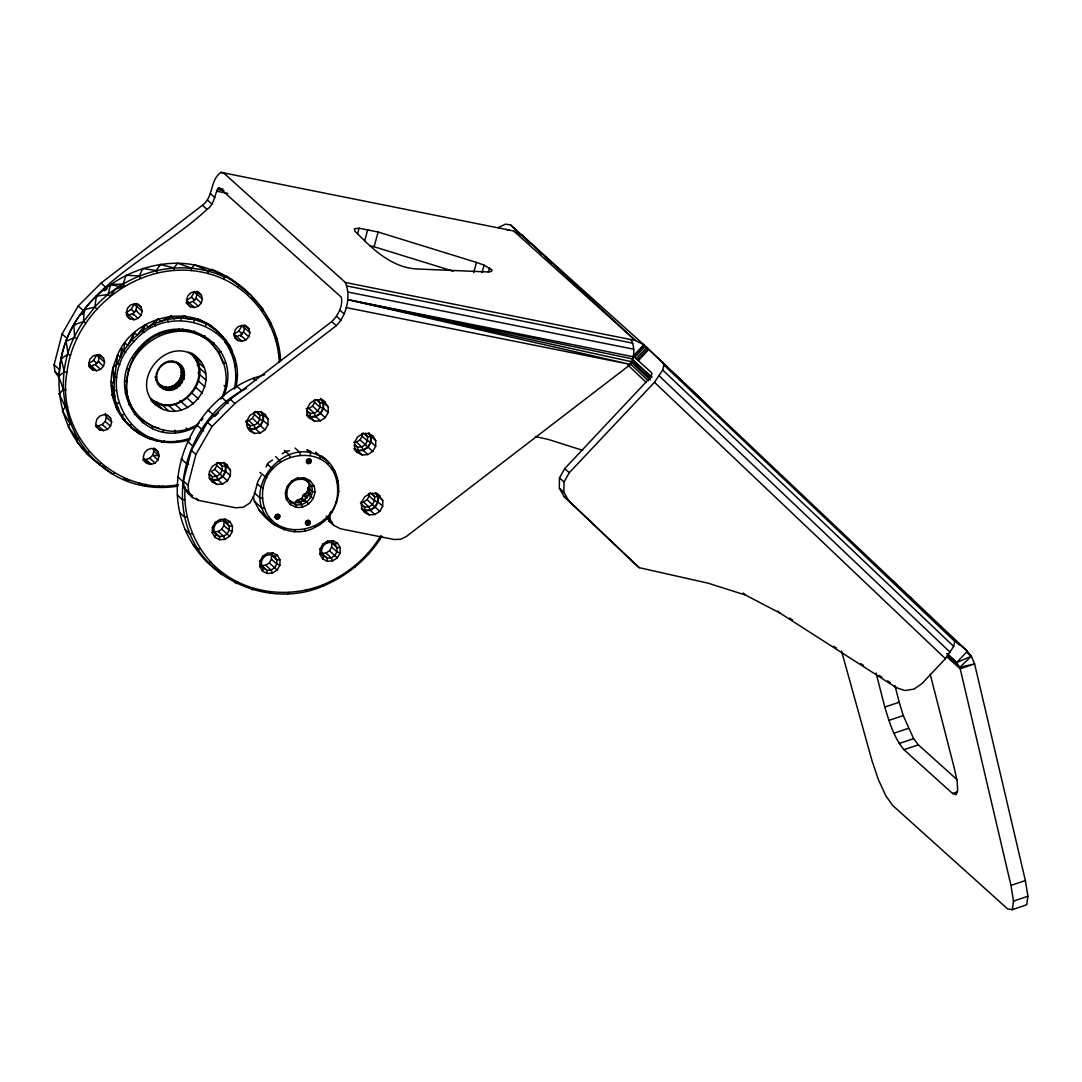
<?xml version="1.0" encoding="UTF-8"?>
<svg xmlns="http://www.w3.org/2000/svg" width="1082" height="1082" viewBox="0 0 1082 1082"><rect width="100%" height="100%" fill="white"/><g stroke="black" fill="none" stroke-linecap="round" stroke-linejoin="round"><path stroke-width="1.5" d="M190.04 439.508C165.005 448.056 134.871 438.535 121.427 415.218C109.201 396.539 115.679 374.886 117.586 354.761C134.777 313.28 199.67 300.255 225.056 340.519M212.288 532.831L212.356 527.421L215.115 522.538L219.808 519.509L225.191 519.13L229.817 521.51L232.427 526.014L232.36 531.424L229.6 536.307L224.907 539.336L219.524 539.715L214.899 537.335L212.288 532.831L213.925 531.343L213.979 527.218L216.075 523.499L219.66 521.186L223.758 520.902L227.274 522.714L229.276 526.136L229.208 530.261L227.112 533.981L223.541 536.293L219.443 536.577L215.913 534.765L213.925 531.343M223.433 462.731L225.394 466.099L225.313 471.509L222.567 476.391L217.861 479.421L216.495 476.378L211.179 471.59L214.75 469.277L216.86 465.558L216.887 462.812M219.524 539.715L219.443 536.577L214.114 531.789L218.212 531.505L221.796 529.193L223.893 525.473L223.947 521.348L229.276 526.136L232.427 526.014M209.935 479.055L212.356 480.3L217.982 479.894L222.906 476.716L225.8 471.603L225.881 465.936L223.812 462.406M227.693 465.328L222.851 462.839L217.225 463.231L212.302 466.41L209.408 471.522L209.326 477.203L212.072 481.909L216.914 484.398L222.554 484.006L227.463 480.827L230.358 475.715L230.439 470.048L225.408 463.272M253.58 379.403L253.594 378.105L264.765 374.642M246.02 420.803L248.752 420.614L252.336 418.301L254.432 414.582L254.473 411.836M259.815 566.576L259.896 561.166L262.656 556.283L267.349 553.254L272.732 552.875L277.344 555.255L279.968 559.746L279.886 565.169L277.127 570.038L272.434 573.081L267.051 573.46L262.439 571.08L259.815 566.576L261.452 565.075L261.519 560.949L263.616 557.244L267.186 554.931L271.284 554.633L274.814 556.446L276.803 559.881L276.749 564.006L274.652 567.725L271.068 570.038L266.97 570.322L261.317 566.589M247.764 427.633L250.064 428.824L255.447 428.445L260.14 425.415L262.899 420.533L262.98 415.123L261.005 411.742M247.507 428.066L249.928 429.311L255.568 428.918L260.491 425.74L263.372 420.627L263.453 414.961L261.398 411.417M267.944 424.726L268.025 419.059L265.279 414.352L260.437 411.85L254.797 412.256L249.874 415.434L246.994 420.546L246.912 426.213L249.658 430.92L254.5 433.422L260.126 433.016L265.049 429.838L267.944 424.726L263.372 420.627M267.051 573.46L266.97 570.322L261.641 565.534L265.739 565.237L269.323 562.924L271.42 559.218L271.487 555.093L276.803 559.881L279.968 559.746M275.044 517.48L275.721 515.032L278.115 514.221L279.846 515.857L279.17 518.305L276.762 519.117L275.044 517.48L278.115 514.221M305.516 523.58L306.192 521.132L308.586 520.32L310.304 521.957L309.628 524.405L307.234 525.216L305.516 523.58L308.586 520.32M306.395 462L307.072 459.552L309.479 458.741L311.197 460.377L310.52 462.825L308.127 463.637L306.395 462L309.479 458.741M306.206 408.604L308.938 408.414L312.522 406.102L314.619 402.382L314.659 399.637M320.002 554.39L320.083 548.966L322.842 544.097L327.535 541.054L332.904 540.675L337.53 543.056L340.154 547.56L340.073 552.97L337.314 557.852L332.62 560.882L327.237 561.26L322.625 558.88L320.002 554.39L321.638 552.888L321.692 548.763L323.802 545.044L327.373 542.731L331.471 542.447L335.001 544.26L336.989 547.681L336.935 551.806L334.825 555.526L331.254 557.839L327.156 558.136L321.503 554.403M306.788 414.852L310.25 416.624L315.633 416.245L320.326 413.216L323.085 408.333L323.166 402.923L320.543 398.419M306.49 415.258L310.115 417.125L315.755 416.719L320.678 413.54L323.559 408.428L323.64 402.761L321.584 399.231M256.028 380.296L253.594 378.105C195.842 400.272 160.691 471.211 185.13 529.517C206.757 581.332 271.312 608.841 323.302 585.93L323.315 584.618C346.943 574.731 367.65 557.663 380.878 535.644M307.559 416.678L314.686 421.223L320.313 420.83L325.236 417.652L328.13 412.54L328.211 406.873L323.18 400.097M630.941 339.599C635.107 347.024 634.498 356.979 630.508 364.445L406.426 536.429L400.462 539.323L394.037 539.485L340.316 528.733L333.716 525.338L329.969 518.914L330.064 512.733M327.237 561.26L327.156 558.136L321.827 553.335L325.925 553.051L329.51 550.738L331.606 547.019L331.674 542.894L336.989 547.681L340.154 547.56M353.746 442.349L356.478 442.159L360.049 439.847L362.159 436.127L362.2 433.382M360.779 502.264L363.511 502.062L367.096 499.749L369.192 496.043L369.233 493.284M354.328 448.584L357.79 450.369L363.16 449.99L367.866 446.961L370.612 442.078L370.693 436.668L368.732 433.287M354.017 448.989L357.655 450.856L363.282 450.464L368.205 447.285L371.099 442.173L371.18 436.506L369.111 432.976M375.657 446.284L375.738 440.604L372.992 435.897L368.151 433.409L362.524 433.801L357.601 436.979L354.707 442.092L354.625 447.759L357.371 452.479L362.213 454.967L367.853 454.575L372.763 451.397L375.657 446.284L371.099 442.173M361.361 508.499L364.823 510.285L370.206 509.906L374.899 506.863L377.659 501.994L377.726 496.57L375.765 493.203M362.267 509.527L364.688 510.772L370.328 510.379L375.238 507.201L378.132 502.089L378.213 496.408L376.157 492.878M380.025 495.799L375.183 493.311L369.557 493.717L364.634 496.895L361.753 501.994L361.659 507.674L364.418 512.381L369.246 514.883L374.886 514.477L379.809 511.299L382.69 506.187L382.771 500.52L377.753 493.757M953.54 638.137L954.784 641.383L953.688 646.414L945.425 658.681L921.85 683.716L914.006 689.085L904.904 690.532L896.464 687.733L780 613.088L745.498 595.059L708.074 583.171L639.178 567.671L634.62 563.573L564.304 496.787L559.313 488.212L559.462 477.906L564.709 468.614L651.134 376.631L651.919 373.033L633.254 356.086L643.912 344.779L967.335 651.229L971.393 656.233L974.612 663.902L1025.371 880.545L1027.9 896.234L1026.71 904.782L1012.319 909.651L1007.707 908.975L892.812 805.59L885.874 795.865L878.286 779.419L871.849 760.2L841.553 651.134M639.178 567.671L568.875 500.885L563.871 492.324L564.02 482.004L569.281 472.712L654.461 382.284L662.711 370.017L663.821 364.972L662.576 361.74M279.251 362.254C277.898 321.368 247.859 283.768 208.163 273.57L208.217 271.082L211.49 269.256C249.32 283.7 279.183 320.245 280.617 361.415M310.115 484.79C306.328 488.077 309.52 494.366 302.798 495.908L307.004 492.256L309.425 494.447M246.344 388.452C184.075 418.748 159.189 510.677 208.731 563.005L210.841 562.126C238.96 592.436 285.648 600.023 323.315 584.618M210.841 562.126C192.434 541.852 182.858 514.031 185.13 486.738M190.175 438.156C130.949 458.673 91.835 383.528 133.938 341.642C170.496 297.496 249.901 329.009 235.754 387.87M177.84 486.143C85.776 500.52 31.703 393.55 83.557 321.516L84.058 309.709C106.415 281.361 141.377 263.102 177.705 263.237C204.349 263.494 230.25 276.018 249.103 294.263M151.237 398.879C179.166 421.98 217.996 373.777 188.579 352.029M151.345 400.11C178.381 420.722 216.008 378.551 192.393 354.057M178.341 484.722C115.044 496.638 55.358 435.41 66.949 372.492C74.712 307.45 143.717 256.123 208.163 273.57M58.753 377.05L54.912 371.586L54.1 364.742L62.08 333.973L78.174 305.99L101.072 283.051L202.442 205.255C213.573 197.289 209.854 180.139 220.904 172.349L223.636 172.958L345.32 282.456C351.231 296.265 346.686 315.038 336.299 325.696L234.916 403.505L212.018 426.43L195.923 454.413L187.943 485.196L188.755 492.04L192.596 497.504L198.642 500.398L235.592 507.783L243.274 507.242L249.983 502.914L253.918 495.935L257.962 481.233L261.195 475.525M178.99 363.471L177.529 363.39C185.739 370.842 179.937 385.408 169.482 386.991L169.766 388.817L166.358 389.872L166.317 388.627L163.125 387.491L157.634 382.947L162.909 386.558L163.044 388.736C179.612 397.513 194.26 368.516 175.879 361.915C160.393 356.019 147.625 380.891 163.044 388.736C177.543 393.469 191.23 373.141 177.691 363.593L179.477 365.297L174.973 361.645L180.464 366.189L181.546 365.784M262.628 498.207C259.058 448.327 338.923 436.776 337.665 492.067C336.556 535.563 266.402 546.004 262.628 498.207L260.045 497.95L254.284 492.77M223.447 396.58C246.263 342.561 175.149 304.651 139.132 347.958C100.139 388.681 146.016 454.927 197.059 426.132M232.184 353.76L232.387 351.217C226.084 335.866 211.883 326.169 197.6 318.892L187.362 318.663L184.846 315.971L174.107 318.622L170.469 316.16L160.92 321.476L158.256 318.798L148.423 327.089L145.678 324.438L137.184 335.177L134.371 332.58L127.73 345.374L124.863 342.845L123.51 350.96L117.492 363.484L112.907 367.745C108.024 388.127 113.394 411.201 129.177 425.524L131.26 424.617M175.879 361.915L175.189 362.578C163.68 358.453 151.859 372.898 158.513 383.271L157.958 384.137L158.337 382.906M219.66 521.186L219.808 519.509M267.186 554.931L267.349 553.254M276.843 514.315L276.762 519.117M308.194 458.822L308.127 463.637M307.302 520.401L307.234 525.216M327.373 542.731L327.535 541.054M67.828 406.886L65.285 406.873L62.391 410.917L69.911 423.468L68.355 426.957L77.187 438.859L76.903 441.618L87.777 454.494L100.721 465.26C50.746 431.109 46.228 354.95 84.058 309.709L94.837 307.072C126.296 271.717 180.41 256.732 224.231 276.857L226.895 276.356L238.892 285.242L251.835 296.008L250.997 298.037M262.439 311.643L262.723 308.897L252.688 297.834L255.609 301.973M152.291 428.783L152.589 426.389L148.572 423.982M234.294 389.141C237.986 372.911 234.605 355.41 224.867 341.871L225.868 340.032M1012.319 909.651L1013.509 901.117L1010.98 885.414L960.207 668.771L956.677 662.536L947.494 653.812M76.971 338.68L74.577 337.395L73.901 324.925L83.557 321.516L94.837 307.072L96.379 296.13L108.119 294.453L109.891 296.509L115.504 289.083L124.565 286.23L123.064 283.984L126.161 275.274L139.28 275.937L140.484 278.331M223.893 279.237L224.231 276.857M205.796 326.101L206.175 323.734L207.162 323.586L219.119 332.783L223.96 339.221M150.953 400.015C181.059 435.735 231.048 377.834 191.473 353.016L191.149 354.098M160.582 385.747L158.621 383.84L160.406 385.544L160.19 386.788L160.014 385.097L163.125 387.491M319.799 458.646L320.218 456.306L315.619 452.168M147.206 423.17C108.376 400.232 128.42 336.827 170.415 331.254C207.649 322.341 238.906 366.176 220.89 399.028M175.054 404.357L175.189 403.667M313.848 485.615L311.413 485.994L305.651 479.407L311.413 485.994C315.268 495.597 306.165 506.538 296.035 504.753L291.017 502.413L287.69 498.018C284.755 490.362 289.638 481.706 297.347 479.448L297.604 478.068L304.204 477.852L310.007 480.543L313.848 485.615C318.297 496.692 307.788 509.324 296.103 507.255L290.314 504.564L286.473 499.492C283.092 490.66 288.718 480.665 297.604 478.068M253.215 496.665C259.748 521.632 290.72 540.946 315.214 527.232C342.223 514.477 347.782 472.956 321.652 456.252M306.098 589.961L305.76 591.354L305.733 590.001M108.119 294.453L110.54 284.552L123.064 283.984M304.813 531.005L305.165 529.598M59.307 374.318C62.201 291.45 155.348 258.071 207.014 209.353C214.939 204.444 213.979 194.07 218.902 187.497L341.263 297.158C343.305 305.841 337.936 315.714 331.728 321.597L230.344 399.393L207.446 422.332L191.365 450.315L183.385 481.084L184.197 487.928L188.038 493.392L192.596 497.504M238.297 287.474L238.892 285.242M98.611 354.801L99.274 357.398L98.164 361.469L95.216 364.58L91.253 365.932L88.616 365.405M103.48 366.257L104.602 362.2L103.602 358.291L100.748 355.572L96.798 354.788L92.822 356.127L89.995 359.143L88.765 363.309L89.765 367.217L92.525 369.841L96.569 370.72L100.545 369.368L103.48 366.257L98.164 361.469L99.53 361.875M95.649 425.307L98.286 425.835L102.263 424.496L105.197 421.371L106.32 417.314L105.306 413.405M136.197 303.812L136.859 306.422L135.737 310.48L132.802 313.604L128.826 314.943L126.202 314.416M110.526 426.159L111.635 422.102L110.635 418.193L107.781 415.488L103.831 414.69L99.869 416.043L96.92 419.153L95.811 423.224L96.812 427.133L99.666 429.838L103.602 430.636L107.578 429.284L110.526 426.159L105.197 421.371M141.066 315.268L142.188 311.21L141.174 307.302L138.32 304.583L134.384 303.799L130.408 305.151L127.473 308.262L126.351 312.333L127.351 316.242L130.205 318.947L134.154 319.731L138.131 318.392L141.066 315.268L135.737 310.48L137.103 310.886M153.184 448.448L153.847 451.059L152.724 455.116L149.789 458.241L145.813 459.58L143.189 459.052M186.388 302.23L189.012 302.757L192.988 301.405L195.923 298.294L197.046 294.223L196.369 291.626M201.252 303.082L202.375 299.024L201.36 295.115L198.615 292.492L194.571 291.613L190.594 292.952L187.754 295.968L186.537 300.133L187.538 304.042L190.391 306.761L194.341 307.545L198.317 306.206L201.252 303.082L195.923 298.294M233.915 335.975L236.552 336.502L240.515 335.15L243.464 332.025L244.573 327.968L243.91 325.357M248.779 336.813L249.901 332.756L248.901 328.847L246.047 326.142L242.097 325.344L238.121 326.696L235.186 329.821L234.064 333.878L235.078 337.787L237.932 340.492L241.868 341.29L245.844 339.937L248.779 336.813L243.464 332.025M357.479 234.104L359.102 228.221L378.145 232.035L476.499 262.426L484.087 265.131L492.148 270.135L491.242 271.568L487.049 271.907L419.316 269.08C392.198 268.701 372.641 249.117 354.842 231.061L354.355 228.829L359.102 228.221M364.566 241.151L367.799 229.398M453.101 271.149L374.088 246.737L378.145 232.035M289.841 500.804L293.601 502.562C303.731 504.361 312.833 493.406 308.979 483.803M473.673 272.718L476.499 262.426M482.058 272.488L484.087 265.131M488.401 272.272L489.619 267.849M170.415 331.254L170.821 329.834M168.616 362.145L168.819 361.429M163.368 387.464L169.279 387.708L169.482 386.991L172.958 388.222L173.485 389.452L172.741 385.963L176.109 386.801L176.866 387.911L175.717 384.164L179.828 385.611L178.219 381.703L182.182 382.676L180.085 378.754L183.805 379.309L183.277 375.44L181.424 372.803L181.79 369.368M157.945 460.012L159.176 455.847L158.175 451.938L155.308 449.219L151.372 448.435L147.395 449.774L144.461 452.898L143.338 456.956L144.339 460.864L147.098 463.488L151.142 464.367L155.118 463.028L157.945 460.012L152.724 455.116L159.176 455.847L153.847 451.059M179.761 366.23L180.139 364.999L179.598 365.865L181.546 367.907L179.761 366.23L182.195 368.935L183.399 368.732M142.405 422.873L143.081 420.709M290.314 504.564L291.017 502.413M134.371 332.58L131.936 339.802L123.51 350.96L125.782 352.448M159.717 265.901L160.19 264.468L173.823 267.876L174.405 270.419M216.278 332.864L216.995 330.727L219.119 332.783M181.059 381.919L179.544 379.606L181.857 375.332L182.168 371.708L181.492 372.1L184.562 375.711L181.194 375.481L183.805 379.309M116.342 390.494L113.759 390.264L111.04 381.216L113.975 383.528L112.907 367.745L117.586 354.761L120.508 357.222L121.725 347.985L123.51 350.96M176.772 442.376L177.34 440.929M214.899 537.335L215.913 534.765M275.667 518.548L276.681 515.979L279.224 514.789M262.439 571.08L263.453 568.51L261.452 565.075M307.017 463.069L308.032 460.499L310.575 459.309M306.138 524.648L307.153 522.079L309.682 520.875M322.625 558.88L323.64 556.31L321.638 552.888M307.68 497.328L304.042 494.055L301.567 498.721L297.766 500.371M235.105 366.609L236.241 363.768L234.916 364.837M327.724 464.489L328.563 462.46C290.192 425.916 232.508 492.242 274.476 524.932L276.329 523.837M169.752 405.25L170.063 404.533M287.798 593.869L288.461 592.422M139.28 275.937L142.865 268.512L156.349 270.527L157.242 273.016M145.678 324.438L142.418 330.551L131.936 339.802L133.938 341.642M134.33 414.704L135.318 412.851L131.99 409.172M162.706 485.818L161.908 487.265L158.905 486.197M323.302 585.93C347.281 575.881 368.286 558.582 381.797 536.293M88.629 365.932L96.569 370.72L88.697 363.552L93.62 360.374L96.514 355.261L99.936 358.345M134.154 319.731L126.283 312.576L131.206 309.398L134.087 304.285L136.373 306.341M194.341 307.545L186.469 300.377L191.392 297.198L194.273 292.086L197.695 295.17M241.868 341.29L234.01 334.122L238.919 330.943L241.813 325.831L245.235 328.914M266.05 466.951L268.471 462.663L272.596 459.985M261.682 310.683L262.723 308.897M307.815 489.172L310.169 485.169M194.327 357.885L194.855 357.006M181.898 330.443L182.763 328.996M294.034 531.884L294.926 530.437M171.97 361.943L172.417 361.212M165.681 387.924L169.482 386.991M169.279 387.708L175.974 384.665L179.991 379.904M156.349 270.527L160.19 264.468M82.246 314.389L84.964 310.318L84.058 309.709M164.464 405.182L164.951 404.465M156.674 376.333L155.93 377.429L156.619 377.036L154.956 377.05L157.066 379.768L156.511 380.945L157.161 380.309L155.916 380.201M269.932 593.382L270.919 591.949M164.437 440.901L163.45 442.335L160.42 441.199M333.608 472.415L334.757 470.819L331.295 467.708M201.238 420.722L203.051 418.369M270.067 325.073L271.257 323.545L265.374 315.606M145.772 484.236L144.663 485.656L138.767 482.883M158.256 318.798L154.428 323.613L142.418 330.551L144.082 332.688M223.758 520.902L225.191 519.13M297.347 479.448L303.055 479.258L304.204 477.852M271.284 554.633L272.732 552.875M331.471 542.447L332.904 540.675M231.183 352.691L232.387 351.217M196.735 362.254L197.343 361.523M286.473 499.492L287.69 498.018M294.831 502.67L297.726 499.857L300.755 499.248L303.176 501.426M128.501 404.709L129.718 403.248M173.823 267.876L177.705 263.237L191.271 268.065L194.963 264.847L208.217 271.082M633.525 356.316L644.169 345.009L668.257 367.894M634.701 357.439L645.345 346.132M636.148 358.791L646.793 347.484M637.393 359.941L648.037 348.647M638.231 360.725L648.889 349.418M946.723 653.582L956.677 662.536L967.335 651.229L951.146 636.676M253.945 588.554L252.633 589.92L250.199 587.729M170.469 316.16L167.426 319.339L154.428 323.613L155.713 325.98M193.042 332.323L194.354 330.957M160.001 403.478L159.338 404.168L156.592 401.706M157.188 372.844L156.241 373.804L156.904 373.655M182.56 378.781L181.194 375.481M65.285 406.873L59.131 393.875L63.419 389.52L66.002 389.845M152.089 438.061L150.682 439.414L142.121 434.572L148.099 437.087M218.564 412.797L214.926 416.272L208.042 410.078L208.853 410.808M283.66 529.815L285.066 528.462M275.937 340.83L277.235 339.599L273.895 334.013M129.542 479.908L128.122 481.247L123.889 478.717M198.29 367.055L198.953 366.487L197.127 364.85M337.002 481.842L338.328 480.733M104.643 290.788L107.172 288.718M237.986 582.319L236.376 583.577L233.942 581.386M66.949 372.492L64.379 371.843L58.685 376.306L63.419 389.52M125.242 393.429L126.594 392.401M155.375 401.598L154.564 402.22L152.738 400.57M296.265 500.925L297.726 499.857L301.364 503.13M114.421 472.929L112.731 474.146L102.06 466.247M204.944 335.596L203.227 336.786L200.995 335.014M59.131 393.875L60.497 392.955M279.129 357.547L280.495 356.627L278.439 352.299M158.567 369.517L158.026 370.382M113.759 390.264L111.365 385.503L114.99 396.769L112.041 394.538L118.817 409.253L115.896 407.089L125.296 420.371L122.415 418.274L131.301 427.579L139.078 433.72L140.849 432.557M199.115 423.184C168.63 445.459 120.914 418.355 127.121 380.269C129.637 344.36 173.945 318 205.323 338.341L202.889 336.15M282.226 453.764L286.365 451.099L289.516 450.869M64.379 371.843L61.038 358.656L68.139 354.328L70.628 355.288M223.487 573.433L221.607 574.528L203.862 558.623M198.953 372.127L199.629 371.735M310.007 480.543L308.086 481.598L303.055 479.258M98.881 464.543L100.829 463.502M184.846 315.971L180.802 317.905L167.426 319.339L168.292 321.841M235.89 377.74L237.256 377.091L236.133 374.413M74.577 337.395L66.164 341.385L68.139 354.328M498.112 227.653L505.537 224.15L510.474 224.867L644.169 345.009M229.817 521.51L227.274 522.714L225.151 520.794M274.814 556.446L277.344 555.255M337.53 543.056L335.001 544.26L331.795 541.379M285.337 493.04L286.703 492.432M211.923 343.603L213.993 342.683L211.585 343.346L218.645 352.394L223.108 363.119L225.556 362.538L223.041 362.7M956.677 662.536L971.393 656.233L967.727 652.825M337.665 492.067L339.031 491.485M124.728 381.473L126.094 380.905M86.925 452.682L89.089 451.857M930.195 674.235L954.77 770.032L957.205 781.948L957.651 790.59L956.042 794.648L952.606 793.498L903.943 749.691C893.867 737.518 889.296 721.951 884.806 707.073L899.21 702.191L895.044 685.961M888.863 720.45L903.254 715.567L913.614 738.641L918.334 744.822L957.015 779.635M893.921 733.244L908.325 728.362M899.223 743.51L913.614 738.641M903.943 749.691L918.334 744.822M952.606 793.498L957.408 791.875M1010.98 885.414L1025.371 880.545M1013.509 901.117L1027.9 896.234M269.364 516.871L267.132 517.615L259.071 510.352M200.4 548.696L198.101 549.331L193.232 544.963M218.645 352.394L220.985 351.826M123.767 414.649L121.427 415.218L115.896 407.089M77.187 438.859L79.527 438.291M61.038 358.656L62.364 358.372M192.434 533.534L189.986 533.899L185.13 529.517M197.6 318.892L193.921 319.406L180.802 317.905L181.235 320.461M182.574 458.7L181.276 458.876L186.145 463.258L188.66 464.178M306.422 460.716L311.197 460.377M275.058 516.195L279.846 515.857M212.356 527.421L213.979 527.218M305.53 522.281L310.304 521.957M320.083 548.966L321.692 548.763M259.896 561.166L261.519 560.949M69.911 423.468L72.372 423.17M264.684 508.121L262.209 508.391L254.148 501.142M126.973 369.476L128.244 369.368M118.722 403.086L116.207 403.275L112.041 394.538M209.015 478.028L212.491 479.799L217.861 479.421M323.166 402.923L320.002 403.059L316.81 400.178M262.98 415.123L259.815 415.245L255.555 411.417M370.693 436.668L367.542 436.79L363.282 432.962M225.394 466.099L222.243 466.234L217.982 462.393M377.726 496.57L374.575 496.706L370.315 492.878M124.565 286.23L119.182 286.392L110.54 284.552L110.959 285.621M335.555 502.318L336.813 502.278M187.172 517.047L184.643 517.088L179.774 512.719M181.492 372.1L184.427 372.113M182.195 368.935L180.937 368.827L183.142 372.086M184.765 499.668L182.182 499.397L177.313 495.015M188.782 441.564L187.592 441.415L192.461 445.798M314.984 492.067L312.4 491.58L309.966 489.389M220.904 172.349L513.693 230.98L522.241 235.281L635.364 340.478L643.912 344.779M218.118 188.119L223.068 189.107M217.347 189.418L223.947 190.73M216.711 191.189L227.802 193.407M345.32 282.456L635.364 340.478L513.693 230.98M347.227 286.04L632.862 343.183M348.039 292.059L633.66 349.202M633.227 356.749L347.606 299.606L630.508 364.445L345.997 307.531M166.128 387.194L162.909 386.558L166.317 388.627L166.128 387.194L169.766 388.817L169.915 390.115M632.902 358.981L347.606 299.606L631.766 361.767M506.525 229.492L509.27 230.087M535.252 436.506L548.371 439.454L582.684 450.342M287.136 486.494L288.258 486.751M369.665 245.6L374.088 246.737M116.761 377.456L114.205 376.793L112.907 367.745M224.042 385.53L226.598 386.288M153.915 426.781L159.203 428.35M73.901 324.925L74.996 325.249M131.855 358.101L132.951 358.44M263.359 487.874L260.816 487.076L257.367 483.965M206.175 323.734L193.921 319.406L193.935 321.895M323.085 408.333L319.947 407.184L314.619 402.382M370.612 442.078L367.474 440.915L362.159 436.127M262.899 420.533L259.761 419.37L254.432 414.582M311.183 461.662L307.072 459.552M377.659 501.994L374.507 500.831L369.192 496.043M225.313 471.509L222.175 470.359L216.86 465.558M310.291 523.242L306.192 521.132M279.819 517.142L275.721 515.032M340.073 552.97L336.935 551.806L331.606 547.019M232.36 531.424L229.208 530.261L223.893 525.473M279.886 565.169L276.749 564.006L271.42 559.218M179.598 365.865L180.464 366.189M154.077 439.617L157.066 440.874M117.492 363.484L119.967 364.566M197.614 425.442L196.599 424.996L203.7 430.92M379.282 538.579L380.296 539.025M330.808 511.84L331.822 512.313M188.038 493.392L192.569 495.57M325.452 402.152L320.624 399.664L314.984 400.056L310.061 403.234L307.18 408.347L307.099 414.027L309.844 418.734M306.652 411.687L310.169 413.5L314.267 413.202L317.838 410.889L319.947 407.184L320.002 403.059L318 399.623M354.179 445.419L357.696 447.231L361.794 446.947L365.378 444.634L367.474 440.915L367.542 436.79L365.54 433.368M311.251 451.911L306.855 449.652L310.345 452.803L310.412 455.306M320.042 456.442L324.451 458.714L321.029 455.63M246.466 423.873L249.983 425.686L254.081 425.402L257.651 423.089L259.761 419.37L259.815 415.245L257.827 411.823M361.212 505.335L364.742 507.147L368.84 506.863L372.411 504.55L374.507 500.831L374.575 496.706L372.573 493.27M326.155 516.087L329.158 521.24L331.795 522.592M208.88 474.863L212.397 476.675L216.495 476.378L220.079 474.065L222.175 470.359L222.243 466.234L220.241 462.798M266.415 517.683L271.663 520.469M266.821 477.892L259.856 472.428M102.195 466.099L105.13 467.776M313.185 498.613L308.397 495.069M143.203 459.593L151.142 464.367L145.813 459.58M216.752 570.146L220.769 572.608M196.045 357.128C167.467 333.716 127.662 381.838 156.66 405.155M188.904 330.321L191.757 332.106M789.644 618.092L792.484 619.905M833.667 646.306L836.508 648.132M860.663 663.604L863.504 665.416M879.125 675.438L881.965 677.251M887.646 680.889L890.486 682.715M137.414 431.529L131.301 427.579L134.127 429.622L122.415 418.274M139.889 433.165L144.88 436.56L142.121 434.572M83.557 321.516L85.789 323.072M199.967 334.595L202.442 336.448M174.973 361.645L178.084 364.039M224.867 341.871L229.452 345.415L230.331 348.62M524.161 237.174L522.484 235.511L533.142 245.628M632.672 359.738L652.108 377.131M272.759 468.993L267.254 464.097M947.156 656.287L959.775 667.31L974.612 663.902L960.207 668.771L946.601 656.517M180.924 376.293L182.817 377.956M307.653 491.485L310.115 493.635L307.734 491.255M139.132 347.958L139.943 348.675M967.714 652.946L971.393 656.233L959.775 667.31L947.507 655.719M368.042 553.227L368.854 553.943M89.387 367.014L92.525 369.841M142.919 459.728L147.098 463.488M933.725 621L936.214 623.232M894.192 685.677L896.464 687.733M777.728 611.032L780 613.088M743.226 593.004L745.498 595.059M564.709 468.614L569.281 472.712M559.462 477.906L564.02 482.004M559.313 488.212L563.871 492.324M564.304 496.787L568.875 500.885M210.368 193.543L214.939 197.641M339.653 309.885L344.225 313.983M207.379 200.008L211.937 204.119M336.664 316.363L341.222 320.461M202.442 205.255L207.014 209.353M331.728 321.597L336.299 325.696M371.18 436.506L375.738 440.604M244.64 325.019L248.901 328.847M244.573 327.968L249.901 332.756M323.64 402.761L328.211 406.873M197.1 291.274L201.36 295.115M238.919 330.943L242.341 334.027M360.049 439.847L367.866 446.961M368.205 447.285L372.763 451.397M197.046 294.223L202.375 299.024M323.559 408.428L328.13 412.54M245.844 339.937L240.515 335.15L240.961 336.529M356.478 442.159L361.794 446.947L363.16 449.99M363.282 450.464L367.853 454.575M312.522 406.102L320.326 413.216M191.392 297.198L194.814 300.282M320.678 413.54L325.236 417.652M354.504 444.364L357.696 447.231L357.79 450.369M234.74 337.625L237.932 340.492M192.988 301.405L198.317 306.206M357.655 450.856L362.213 454.967M308.938 408.414L314.267 413.202L315.633 416.245M355.099 450.423L357.371 452.479M315.755 416.719L320.313 420.83M306.977 410.619L310.169 413.5L310.25 416.624M186.131 302.919L190.391 306.761M310.115 417.125L314.686 421.223M226.868 343.089L229.452 345.415M378.213 496.408L382.771 500.52M195.477 332.336L197.911 334.527M378.132 502.089L382.69 506.187M178.949 329.036L181.384 331.227M367.096 499.749L374.899 506.863M375.238 507.201L379.809 511.299M236.931 386.315L241.8 390.683M363.511 502.062L368.84 506.863L370.206 509.906M370.328 510.379L374.886 514.477M263.453 414.961L268.025 419.059M360.482 503.319L364.742 507.147L364.823 510.285M136.927 303.474L141.174 307.302M193.651 355.545L200.495 361.713M295.061 448.056L299.673 452.195L300.282 454.738M364.688 510.772L369.246 514.883M136.859 306.422L142.188 311.21M195.517 359.887L203.727 367.271M198.75 367.366L205.607 373.533M131.206 309.398L134.628 312.468M252.336 418.301L260.14 425.415M260.491 425.74L265.049 429.838M101.072 283.051L105.63 287.163M230.344 399.393L234.916 403.505M138.131 318.392L132.802 313.604L133.248 314.984M284.377 450.41L288.989 454.548L290.125 456.969M198.02 372.979L205.999 380.161M248.752 420.614L254.081 425.402L255.447 428.445M255.568 428.918L260.126 433.016M245.722 421.858L249.983 425.686L250.064 428.824M127.013 316.079L130.205 318.947M198.074 380.688L204.917 386.856M249.928 429.311L254.5 433.422M275.639 456.563L280.725 461.838M307.843 488.023L310.264 490.2M195.558 387.099L202.402 393.253M310.182 493.23L307.761 491.052L310.196 493.284M307.531 491.715L309.979 493.919M309.817 494.136L307.193 492.121L309.56 494.339M191.73 392.888L198.574 399.042M327.697 516.858L329.969 518.914M303.095 495.15L306.733 498.423M329.158 521.24L333.716 525.338M304.61 499.695L308.803 503.955M304.258 500.479L301.837 498.302L304.245 500.547M301.729 498.504L304.164 500.695M301.378 498.91L303.839 501.115M186.794 397.784L193.637 403.938M299.322 502.373L301.756 504.564L302.703 507.039M296.509 500.641L298.943 502.819M78.174 305.99L82.732 310.088M207.446 422.332L212.018 426.43M293.601 502.562L296.035 504.753L296.103 507.255M179.842 400.502L187.822 407.684M174.608 403.951L181.451 410.105M167.967 404.911L174.811 411.079M329.51 550.738L337.314 557.852M161.407 404.384L168.251 410.538M325.925 553.051L331.254 557.839L332.62 560.882M154.117 401.354L162.097 408.536M225.881 465.936L230.439 470.048M99.341 354.45L103.602 358.291M99.274 357.398L104.602 362.2M225.8 471.603L230.358 475.715M93.62 360.374L97.042 363.457M214.75 469.277L222.567 476.391M222.906 476.716L227.463 480.827M62.08 333.973L66.638 338.071M191.365 450.315L195.923 454.413M95.216 364.58L100.545 369.368M217.982 479.894L222.554 484.006M209.205 473.794L212.397 476.675L212.491 479.799M128.772 403.153L131.206 405.344M212.356 480.3L216.914 484.398M153.915 448.097L158.175 451.938M54.1 364.742L58.658 368.854M183.385 481.084L187.943 485.196M177.827 476.905L182.682 481.287M107.443 415.326L110.635 418.193M269.323 562.924L277.127 570.038M106.32 417.314L111.635 422.102M196.356 498.342L198.642 500.398M54.912 371.586L59.469 375.697M184.197 487.928L188.755 492.04M149.789 458.241L155.118 463.028M265.739 565.237L271.068 570.038L272.434 573.081M221.796 529.193L229.6 536.307M102.263 424.496L107.578 429.284M218.212 531.505L223.541 536.293L224.907 539.336M98.286 425.835L103.602 430.636M95.405 426.01L99.666 429.838M179.544 379.606L181.37 381.27M94.837 307.072L96.853 308.897M179.233 384.191L177.38 382.528L178.868 384.651M181.424 372.803L183.237 374.453M176.447 386.531L174.608 384.84L176.109 386.801M704.937 402.747L697.958 396.269M909.61 597.237L912.613 599.915L907.636 595.086M303.325 501.385L301.175 499.072M954.31 640.355L959.193 644.886M173.228 388.1L171.389 386.396L172.958 388.222M907.284 595.073L901.509 589.663M310.52 462.825L308.032 460.499L309.398 463.542M307.369 491.931L309.777 494.163M309.628 524.405L307.153 522.079L308.519 525.122M279.17 518.305L276.681 515.979L278.047 519.035M157.634 382.947L160.406 385.544M694.644 393.158L687.422 386.274M903.484 591.151L892.38 580.899L898.398 586.715M671.868 371.315L705.748 403.41M663.821 364.972L954.784 641.383M534.522 246.953L541.757 253.81M545.369 257.245L551.32 262.899M510.474 224.867L530.031 243.436M662.711 370.017L953.688 646.414M659.425 376.103L950.388 652.5M654.461 382.284L945.425 658.681M631.861 361.591L650.201 379.011M630.63 361.415L650.187 379.998M629.995 363.444L648.334 380.864M628.02 365.148L646.36 382.568M650.458 377.185L632.456 359.711M322.842 544.097L323.802 545.044M262.656 556.283L263.616 557.244M215.115 522.538L216.075 523.499M171.524 315.93L174.107 318.622M209.218 324.586L211.585 327.237M228.248 403.505L221.607 397.067L222.175 398.027M96.379 296.13L97.069 296.982M323.802 519.942L324.438 520.834M354.72 566.008L355.288 566.954M291.518 481.152L292.059 482.126M148.396 339.586L148.856 340.627M186.145 427.972L187.186 430.433M138.645 432.327L139.078 433.72M899.21 702.191L903.254 715.567M876.068 672.977L884.806 707.073M339.68 576.571L339.964 577.72M174.716 430.122L175.298 432.665M315.038 526.014L315.214 527.232M191.271 268.065L191.528 270.595M163.328 429.581L163.45 432.097M159.149 333.432L159.189 334.703M234.321 357.493L234.375 360.509M304.042 500.871L301.567 498.721L304.015 500.925"/></g></svg>
